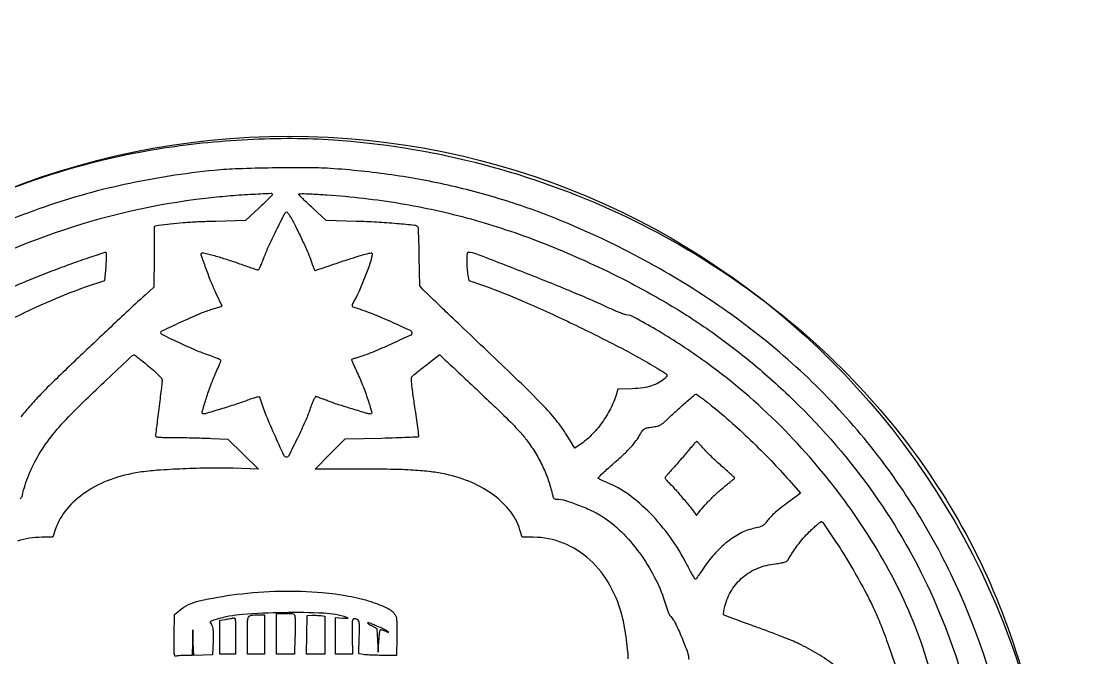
# Model space of a CAD drawing. Header units: millimetres. Extents: x 7 to 202, y 10 to 284.
# Drawn here: x 70.53 to 98.21, y 82.41 to 99 of the extents above; entities that cross this region are included whole.
import ezdxf

# ---------------------------------------------------------------- set-up
doc = ezdxf.new("R2010")
doc.units = ezdxf.units.MM
doc.layers.add('CUT', color=1, linetype='Continuous')
doc.layers.add('ENGRAVE', color=7, linetype='Continuous')

msp = doc.modelspace()

# ---------------------------------------------------------------- linework, layer by layer
at = {"layer": 'CUT'}
msp.add_circle((77.5, 76), 20, dxfattribs=at)
at = {"layer": 'ENGRAVE', "extrusion": (0, 0, -1)}
for points in [[(-32.411, 127.361, -0.000002), (-32.398, 124.768, -0.000205)], [(-77.201, 105.963, 0.000018), (-68.269, 105.993, 0.000035), (-59.395, 106.023, 0.092839)], [(-67.535, 93.346, 0.045322), (-70.705, 94.804, 0.044887), (-74.096, 95.673, 0.014236), (-75.244, 95.826, 0.013056), (-76.432, 95.919, 0.013326), (-77.595, 95.948, 0.017102), (-78.663, 95.91, 0.044127), (-82.343, 95.324, 0.044294), (-85.858, 94.102, 0.044543), (-89.084, 92.287, 0.045719), (-91.908, 89.944, 0.043758), (-94.061, 87.384, 0.046614), (-95.684, 84.541, 0.04501), (-96.795, 81.356, 0.036149)], [(-96.195, 80.294, -0.062107), (-94.75, 84.593, -0.064454), (-92.307, 88.346, -0.062892), (-88.928, 91.427, -0.054657), (-84.732, 93.744, -0.02128), (-83.264, 94.285, -0.020988), (-81.748, 94.702, -0.020752), (-80.185, 94.994, -0.019736), (-78.578, 95.161, -0.015154), (-77.967, 95.182, -0.005088), (-77.074, 95.176, -0.005098), (-76.181, 95.152, -0.014927), (-75.567, 95.111, -0.029297), (-73.212, 94.742, -0.032107), (-70.988, 94.108, -0.032455), (-68.886, 93.201, -0.031304)], [(-67.777, 91.771, 0.053561), (-71.423, 93.494, 0.054671), (-75.327, 94.389, 0.00757), (-75.912, 94.448, 0.0078), (-76.493, 94.489, 0.001953), (-77.038, 94.516, 0.427957), (-77.072, 94.484, 0.19562), (-77.065, 94.466, 0.002085), (-76.969, 94.368, 0.006208), (-76.856, 94.257, 0.003951), (-76.721, 94.129), (-76.37, 93.803), (-75.6, 93.783, -0.004538), (-75.133, 93.767, -0.007955), (-74.747, 93.745, -0.00936), (-74.412, 93.713, -0.011798), (-74.104, 93.671), (-73.993, 93.653), (-73.989, 92.859), (-73.986, 92.065), (-73.759, 91.862, -0.006551), (-73.258, 91.403, -0.001219), (-72.351, 90.547, -0.001024), (-71.444, 89.682, -0.009845), (-71.066, 89.306, -0.00988), (-70.775, 88.992, -0.012311), (-70.518, 88.689, -0.013573)], [(-94.246, 81.962, -0.002037), (-94.111, 82.401, -0.046736), (-93.211, 84.55, -0.038601), (-91.876, 86.645, -0.037645), (-90.195, 88.564, -0.038866), (-88.261, 90.186, -0.011284), (-87.672, 90.588, -0.011032), (-87.06, 90.966, -0.007923), (-86.511, 91.277, -0.096214), (-86.281, 91.35, 0.059069), (-86.227, 91.363, 0.006809), (-86.109, 91.408, 0.008126), (-85.971, 91.466, 0.006546), (-85.824, 91.532, -0.011473), (-84.956, 91.914, -0.004169), (-83.71, 92.417, -0.001367), (-82.402, 92.928, -0.092714), (-82.169, 92.972, -0.402946), (-82.144, 92.948, -0.007586), (-82.139, 92.749, -0.016569), (-82.144, 92.544, -0.029835), (-82.164, 92.378), (-82.188, 92.245), (-82.598, 92.1, 0.018058), (-83.583, 91.713, 0.008334), (-84.835, 91.141, 0.008351), (-86.092, 90.516, 0.014897), (-87.101, 89.954, 0.005597), (-87.292, 89.837, 0.094704), (-87.346, 89.787, 0.309043), (-87.347, 89.743, 0.076254), (-87.297, 89.686, 0.048052), (-87.131, 89.572, 0.050339), (-86.948, 89.493, 0.04331), (-86.731, 89.444, 0.023453), (-86.458, 89.42), (-86.074, 89.405), (-86.018, 89.229, 0.04578), (-85.858, 88.855, 0.037544), (-85.624, 88.489, 0.038053), (-85.342, 88.168, 0.05181), (-85.04, 87.928), (-84.95, 87.871), (-84.744, 88.206, -0.032464), (-84.467, 88.598, -0.021735), (-84.102, 89.01, -0.009553), (-83.48, 89.629, -0.001096), (-82.051, 90.993, 0.000568), (-81.677, 91.349, 0.000819), (-81.347, 91.665, 0.000423), (-81.069, 91.933, 0.013293), (-81.002, 92.001), (-80.91, 92.099), (-80.899, 92.858, -0.002668), (-80.893, 93.15, -0.004256), (-80.884, 93.4, -0.00104), (-80.875, 93.618, -0.186903), (-80.866, 93.638, -0.172263), (-80.784, 93.677, -0.003319), (-80.312, 93.722, -0.008234), (-79.789, 93.76, -0.007646), (-79.252, 93.782), (-78.473, 93.802), (-78.123, 94.128, 0.002622), (-77.988, 94.255, 0.004008), (-77.873, 94.366, 0.001468), (-77.775, 94.463, 0.103637), (-77.762, 94.483, 0.514684), (-77.776, 94.503, 0.01409), (-77.903, 94.506, 0.011787), (-78.111, 94.498, 0.002187), (-78.492, 94.474, 0.02439), (-80.403, 94.251, 0.026016), (-82.241, 93.845, 0.025478), (-84.061, 93.241, 0.02154), (-85.917, 92.425, 0.017224), (-87.253, 91.71, 0.020723), (-88.455, 90.944, 0.021101), (-89.57, 90.094, 0.01915), (-90.648, 89.126, 0.046157), (-92.744, 86.68, 0.049687), (-94.297, 83.948, 0.047544), (-95.331, 80.856, 0.036564)], [(-70.331, 91.269, 0.003856), (-70.929, 91.552, 0.007521), (-71.411, 91.766, 0.00908), (-71.829, 91.936, 0.010813), (-72.231, 92.081), (-72.71, 92.242), (-72.737, 92.594, -0.004631), (-72.746, 92.73, -0.00724), (-72.751, 92.848, -0.00272), (-72.753, 92.948, -0.203638), (-72.747, 92.963, -0.284101), (-72.707, 92.972, -0.001125), (-72.249, 92.818, -0.005512), (-71.761, 92.647, -0.004863), (-71.255, 92.458, -0.005423), (-70.733, 92.25, -0.004472), (-70.18, 92.017, -0.004412)], [(-86.345, 82.378, -0.027204), (-86.335, 82.561, -0.005799), (-86.297, 82.878, -0.006279), (-86.25, 83.199, -0.018427), (-86.207, 83.419, -0.067821), (-85.875, 84.283, -0.082787), (-85.34, 84.963, -0.089358), (-84.651, 85.396, -0.095855), (-83.87, 85.547), (-83.578, 85.547), (-83.522, 85.743, -0.096492), (-83.281, 86.214, -0.065586), (-82.85, 86.635, -0.058644), (-82.27, 86.972, -0.048755), (-81.591, 87.19, -0.023923), (-81.206, 87.255, -0.014599), (-80.747, 87.296, -0.01072), (-80.153, 87.318, -0.004167), (-79.331, 87.326), (-78.185, 87.326), (-78.578, 87.719), (-78.971, 88.111), (-79.922, 88.135, -0.001957), (-80.288, 88.145, -0.003197), (-80.597, 88.157, -0.00049), (-80.871, 88.17, -0.248208), (-80.886, 88.178, -0.171382), (-80.889, 88.195, -0.000569), (-80.861, 88.414, -0.003021), (-80.827, 88.661, -0.001877), (-80.784, 88.951, 0.002678), (-80.729, 89.328, 0.01167), (-80.703, 89.552, 0.012281), (-80.693, 89.699, 0.219414), (-80.71, 89.742, 0.020593), (-80.789, 89.809, 0.000826), (-81.086, 90.043, 0.000121), (-81.411, 90.298, 0.175916), (-81.426, 90.303, 0.180159), (-81.432, 90.3, 0.000119), (-81.578, 90.165, 0.001398), (-81.74, 90.015, 0.000851), (-81.931, 89.836, 0.00107), (-82.825, 88.992, 0.006795), (-83.272, 88.556, 0.013422), (-83.545, 88.267, 0.027532), (-83.74, 88.024, 0.0226), (-83.96, 87.686, 0.025571), (-84.139, 87.342, 0.026358), (-84.277, 86.991, 0.027458), (-84.376, 86.633, -0.044127), (-84.39, 86.588, -0.10876), (-84.409, 86.56, -0.122818), (-84.437, 86.544, -0.064863), (-84.477, 86.539, 0.07377), (-84.712, 86.504, 0.019537), (-85.07, 86.38, 0.020607), (-85.438, 86.218, 0.03655), (-85.724, 86.052, 0.050794), (-86.225, 85.627, 0.037865), (-86.687, 85.068, 0.037467), (-87.065, 84.438, 0.046113), (-87.315, 83.8, -0.013894), (-87.348, 83.696, -0.015862), (-87.386, 83.598, -0.015136), (-87.423, 83.517, -0.081375), (-87.451, 83.478, 0.084692), (-87.57, 83.311, 0.012992), (-87.737, 82.938, 0.012909), (-87.884, 82.556, 0.086172), (-87.919, 82.357, 0.403167)], [(-70.503, 86.559, -0.131036), (-70.537, 86.59, -0.089131), (-70.558, 86.639, 0.044137), (-70.724, 87.174, 0.037129), (-70.99, 87.704, 0.034282), (-71.355, 88.229, 0.026798), (-71.817, 88.746, 0.005235), (-72.272, 89.194, 0.002946), (-72.833, 89.728, 0.000343), (-73.426, 90.286, 0.205155), (-73.47, 90.301, 0.150395), (-73.488, 90.295, 0.001732), (-73.592, 90.215, 0.005105), (-73.711, 90.12, 0.003286), (-73.847, 90.008, 0.007079), (-74.011, 89.869, 0.02144), (-74.116, 89.767, 0.028161), (-74.181, 89.691, 0.164644), (-74.198, 89.642, 0.027155), (-74.195, 89.589, 0.001018), (-74.173, 89.393, 0.001838), (-74.145, 89.161, 0.001292), (-74.112, 88.9, -0.000732), (-74.08, 88.641, -0.001113), (-74.052, 88.416, -0.000396), (-74.029, 88.222, -0.028707), (-74.027, 88.19, -0.367939), (-74.046, 88.168, -0.02064), (-74.141, 88.156, -0.016607), (-74.293, 88.149, -0.003722), (-74.552, 88.147, 0.003511), (-74.783, 88.146, 0.002431), (-75.045, 88.141, 0.002451), (-75.296, 88.133, 0.005036), (-75.493, 88.125), (-75.909, 88.102), (-76.311, 87.713), (-76.713, 87.325), (-76.046, 87.346, -0.011396), (-75.443, 87.351, -0.007257), (-74.742, 87.331, -0.007162), (-74.077, 87.293, -0.019497), (-73.608, 87.241, -0.04967), (-72.849, 87.048, -0.06166), (-72.201, 86.718, -0.069097), (-71.713, 86.279, -0.095084), (-71.425, 85.766), (-71.352, 85.547), (-71.061, 85.547, -0.077594), (-70.432, 85.448, -0.074177)], [(-91.722, 82.205, -0.028514), (-91.277, 82.51, -0.026231), (-90.789, 82.772, -0.012756), (-90.601, 82.855, -0.003718), (-90.307, 82.972, -0.003734), (-89.974, 83.1, -0.00399), (-89.647, 83.22, 0.001526), (-89.344, 83.329, 0.002404), (-89.084, 83.425, 0.00059), (-88.857, 83.511, 0.09638), (-88.835, 83.525, 0.223355), (-88.827, 83.543, 0.016251), (-88.832, 83.6, 0.020241), (-88.843, 83.671, 0.013803), (-88.861, 83.749, 0.07448), (-89.041, 84.17, 0.07975), (-89.332, 84.508, 0.078498), (-89.72, 84.742, 0.069141), (-90.177, 84.858, -0.009543), (-90.319, 84.877, -0.031094), (-90.411, 84.897, -0.04823), (-90.471, 84.92, -0.144956), (-90.502, 84.95, 0.014002), (-90.647, 85.182, 0.017615), (-90.794, 85.388, 0.01899), (-90.945, 85.57, 0.023302), (-91.099, 85.726, 0.005092), (-91.197, 85.815, 0.007772), (-91.284, 85.889, 0.003458), (-91.359, 85.951, 0.171921), (-91.377, 85.957, 0.250414), (-91.415, 85.936, 0.001027), (-91.695, 85.517, 0.005478), (-91.96, 85.106, 0.009532), (-92.17, 84.76, 0.007275), (-92.493, 84.184, 0.014446), (-92.728, 83.717, 0.015579), (-92.925, 83.261, 0.010149), (-93.124, 82.724), (-93.291, 82.245)]]:
    msp.add_lwpolyline(points, format="xyb", dxfattribs=at)
for points in [[(-77.529, 93.921, 0.012378), (-77.671, 93.659, 0.006809), (-77.832, 93.332, 0.006609), (-77.977, 93.015, 0.020127), (-78.065, 92.794, -0.002864), (-78.102, 92.689, -0.004347), (-78.136, 92.598, -0.001707), (-78.166, 92.521, -0.103634), (-78.174, 92.509, -0.274211), (-78.187, 92.505, -0.002569), (-78.284, 92.534, -0.007653), (-78.397, 92.571, -0.004764), (-78.529, 92.617, 0.00554), (-78.802, 92.711, 0.003824), (-79.113, 92.813, 0.0036), (-79.403, 92.903, 0.014109), (-79.583, 92.951, 0.019282), (-79.646, 92.964, 0.288279), (-79.666, 92.956, 0.191566), (-79.671, 92.931, 0.008828), (-79.657, 92.845, 0.041536), (-79.606, 92.661, 0.006718), (-79.474, 92.313, 0.007593), (-79.33, 91.965, 0.026721), (-79.222, 91.748, -0.01106), (-79.175, 91.661, -0.046853), (-79.153, 91.606, -0.106545), (-79.151, 91.572, -0.291443), (-79.166, 91.555, 0.0195), (-79.62, 91.397, 0.011734), (-80.146, 91.177, 0.004233), (-80.658, 90.943, 0.287376), (-80.707, 90.866, 0.294865), (-80.679, 90.82, 0.001737), (-80.203, 90.6, 0.007319), (-79.754, 90.401, 0.020876), (-79.433, 90.28, -0.000205), (-79.321, 90.243, -0.000326), (-79.225, 90.211, -0.000061), (-79.141, 90.183, -0.016937), (-79.134, 90.18, -0.419218), (-79.132, 90.175, -0.000835), (-79.168, 90.09, -0.004554), (-79.211, 89.993, -0.002726), (-79.264, 89.879, 0.014996), (-79.424, 89.509, 0.015832), (-79.559, 89.136, 0.00843), (-79.66, 88.806, 0.503198), (-79.628, 88.764, 0.068632), (-79.532, 88.778, 0.002166), (-79.152, 88.892, 0.004655), (-78.781, 89.009, 0.013288), (-78.527, 89.099, -0.001812), (-78.419, 89.14, -0.002447), (-78.321, 89.176, -0.001656), (-78.238, 89.206, -0.026628), (-78.21, 89.215, -0.334073), (-78.186, 89.204, -0.019222), (-78.146, 89.128, -0.020335), (-78.1, 89.019, -0.008486), (-78.046, 88.868, 0.024197), (-77.927, 88.567, 0.007645), (-77.722, 88.129, 0.001992), (-77.494, 87.666, 0.278863), (-77.445, 87.634, 0.29829), (-77.374, 87.679, 0.003027), (-77.117, 88.243, 0.009839), (-76.885, 88.791, 0.025539), (-76.746, 89.196, -0.368282), (-76.727, 89.209, -0.028568), (-76.661, 89.197, -0.023496), (-76.564, 89.169, -0.007981), (-76.426, 89.12, 0.011095), (-76.114, 89.01, 0.005816), (-75.721, 88.887, 0.001566), (-75.318, 88.767, 0.162868), (-75.26, 88.769, 0.392538), (-75.24, 88.809, 0.00407), (-75.339, 89.136, 0.011867), (-75.452, 89.47, 0.016489), (-75.57, 89.764, -0.001649), (-75.624, 89.889, -0.002213), (-75.673, 90.002, -0.001522), (-75.713, 90.098, -0.023391), (-75.725, 90.132, -0.302149), (-75.716, 90.162, -0.055308), (-75.664, 90.197, -0.030427), (-75.57, 90.238, -0.007101), (-75.406, 90.296, 0.020405), (-75.085, 90.419, 0.007805), (-74.649, 90.616, 0.001958), (-74.194, 90.832, 0.288723), (-74.164, 90.879, 0.290351), (-74.195, 90.927, 0.001707), (-74.698, 91.163, 0.006928), (-75.169, 91.373, 0.026571), (-75.469, 91.483), (-75.765, 91.575), (-75.6, 91.923, 0.014679), (-75.471, 92.217, 0.009767), (-75.339, 92.562, 0.003), (-75.218, 92.905, 0.287077), (-75.23, 92.954, 0.266375), (-75.275, 92.966, 0.003643), (-75.561, 92.889, 0.009743), (-75.88, 92.794, 0.008022), (-76.217, 92.68, -0.00132), (-76.384, 92.621, -0.001904), (-76.532, 92.57, -0.000986), (-76.658, 92.528, -0.030849), (-76.69, 92.519, -0.305845), (-76.715, 92.529, -0.025823), (-76.752, 92.593, -0.023901), (-76.796, 92.687, -0.009893), (-76.847, 92.819, 0.021632), (-76.965, 93.107, 0.006263), (-77.172, 93.541, 0.001361), (-77.403, 94.007, 0.286896), (-77.445, 94.032, 0.21538), (-77.456, 94.027, 0.015271), (-77.478, 94, 0.019368), (-77.503, 93.964, 0.013276)], [(-88.45, 89.032, 0.012913), (-88.978, 88.588, 0.010023), (-89.531, 88.08, 0.010002), (-90.064, 87.549, 0.012629), (-90.535, 87.035), (-90.833, 86.693), (-90.753, 86.635, -0.003084), (-90.413, 86.384, -0.013071), (-90.215, 86.228, -0.021745), (-90.084, 86.109, -0.037177), (-89.988, 85.998, 0.021149), (-89.905, 85.897, 0.081042), (-89.843, 85.846, 0.06633), (-89.761, 85.813, 0.011212), (-89.597, 85.773, -0.071681), (-89.262, 85.649, -0.045276), (-88.915, 85.418, -0.041377), (-88.582, 85.1, -0.03613), (-88.289, 84.718, 0.005011), (-88.22, 84.616, 0.007939), (-88.159, 84.53, 0.002927), (-88.105, 84.458, 0.242836), (-88.093, 84.452, 0.260491), (-88.082, 84.459, 0.001711), (-88.021, 84.566, 0.006127), (-87.952, 84.69, 0.003803), (-87.874, 84.837, -0.035666), (-87.442, 85.545, -0.038167), (-86.922, 86.167, -0.040945), (-86.357, 86.659, -0.062614), (-85.79, 86.976, 0.008341), (-85.702, 87.013, 0.013079), (-85.627, 87.049, 0.007128), (-85.566, 87.081, 0.269953), (-85.559, 87.093, 0.209708), (-85.565, 87.109, 0.001584), (-85.669, 87.207, 0.005509), (-85.79, 87.319, 0.003464), (-85.933, 87.446, -0.00736), (-86.22, 87.705, -0.019538), (-86.415, 87.9, -0.026789), (-86.553, 88.067, -0.037314), (-86.656, 88.231, 0.021635), (-86.703, 88.312, 0.067318), (-86.744, 88.359, 0.087767), (-86.79, 88.388, 0.056386), (-86.85, 88.404, -0.000095), (-86.901, 88.412, -0.000054), (-86.962, 88.421, -0.000054), (-87.024, 88.431, -0.00009), (-87.076, 88.439, -0.063626), (-87.135, 88.456, -0.037096), (-87.201, 88.49, -0.032229), (-87.27, 88.539, -0.022655), (-87.342, 88.603, 0.008654), (-87.557, 88.807, 0.005634), (-87.813, 89.036, 0.001377), (-88.073, 89.262, 0.180074), (-88.112, 89.276, 0.154828), (-88.132, 89.27, 0.002971), (-88.224, 89.204, 0.006891), (-88.33, 89.125, 0.004526)], [(-87.901, 87.796, 0.004405), (-87.809, 87.686, 0.002785), (-87.699, 87.559, 0.002796), (-87.591, 87.435, 0.005148), (-87.5, 87.335, -0.006261), (-87.425, 87.252, -0.009365), (-87.361, 87.176, -0.004926), (-87.31, 87.112, -0.167687), (-87.303, 87.094, -0.158225), (-87.309, 87.077, -0.014998), (-87.334, 87.044, -0.018001), (-87.369, 87.005, -0.013222), (-87.409, 86.964, 0.022821), (-87.525, 86.845, 0.003432), (-87.743, 86.593, 0.00357), (-87.958, 86.338, 0.020571), (-88.065, 86.198), (-88.122, 86.116), (-88.199, 86.216, 0.023349), (-88.34, 86.383, 0.011022), (-88.535, 86.585, 0.01102), (-88.74, 86.777, 0.023452), (-88.908, 86.915, -0.00591), (-88.987, 86.976, -0.009081), (-89.054, 87.03, -0.0042), (-89.109, 87.078, -0.199827), (-89.115, 87.091, -0.223273), (-89.11, 87.104, -0.00197), (-89.026, 87.183, -0.006298), (-88.927, 87.272, -0.003964), (-88.81, 87.375, 0.008308), (-88.679, 87.49, 0.006441), (-88.541, 87.62, 0.006518), (-88.415, 87.744, 0.015583), (-88.326, 87.841, -0.005814), (-88.256, 87.919, -0.00893), (-88.194, 87.985, -0.004102), (-88.14, 88.039, -0.197393), (-88.126, 88.044, -0.208108), (-88.112, 88.038, -0.003111), (-88.051, 87.972, -0.00783), (-87.98, 87.891, -0.005021)], [(-78.373, 84.108, 0.022197), (-79.055, 84.016, 0.032786), (-79.641, 83.87, 0.036659), (-80.085, 83.691, 0.157065), (-80.288, 83.495, 0.100397), (-80.303, 83.444, 0.010289), (-80.312, 83.316, 0.011344), (-80.317, 83.151, 0.0061), (-80.315, 82.947), (-80.306, 82.467), (-79.929, 82.469, 0.004503), (-79.777, 82.471, 0.005034), (-79.63, 82.476, 0.004653), (-79.505, 82.483, 0.026517), (-79.439, 82.491), (-79.325, 82.51), (-79.337, 82.95, -0.005076), (-79.341, 83.252, -0.071598), (-79.326, 83.359, -0.223886), (-79.284, 83.408, -0.102348), (-79.2, 83.425, -0.292674), (-79.169, 83.406, -0.083245), (-79.154, 83.349, -0.027857), (-79.148, 83.233, -0.002956), (-79.153, 82.963), (-79.163, 82.501), (-78.939, 82.501), (-78.715, 82.501), (-78.715, 82.981), (-78.715, 83.46), (-78.911, 83.443, -0.003911), (-79.008, 83.435, -0.052085), (-79.044, 83.436, -0.730155), (-79.045, 83.443, -0.040764), (-79.014, 83.457, -0.069049), (-78.416, 83.567, -0.014818), (-77.359, 83.582, -0.015682), (-76.291, 83.533, -0.052839), (-75.605, 83.406, -0.006766), (-75.491, 83.371, -0.127389), (-75.46, 83.35, -0.298684), (-75.455, 83.324, -0.041843), (-75.482, 83.274, 0.082785), (-75.508, 83.217, 0.037965), (-75.522, 83.136, 0.024323), (-75.528, 83.019, 0.007049), (-75.525, 82.839), (-75.515, 82.484), (-75.269, 82.474), (-75.022, 82.464), (-75.011, 82.799), (-74.999, 83.134), (-74.992, 82.801), (-74.985, 82.467), (-74.8, 82.467, -0.010322), (-74.725, 82.466, -0.011568), (-74.653, 82.461, -0.010913), (-74.592, 82.454, -0.058867), (-74.559, 82.446, 0.403325), (-74.53, 82.458, 0.079865), (-74.515, 82.519, 0.023232), (-74.51, 82.654, 0.002241), (-74.514, 82.981), (-74.523, 83.537), (-74.648, 83.639, 0.114782), (-75.16, 83.887, 0.024417), (-76.142, 84.06, 0.025458), (-77.276, 84.144, 0.02835)], [(-76.114, 82.983), (-76.114, 82.501), (-75.909, 82.501), (-75.704, 82.501), (-75.704, 82.943), (-75.704, 83.385), (-75.849, 83.408, -0.004531), (-75.909, 83.417, -0.004453), (-75.969, 83.428, -0.004384), (-76.022, 83.439, -0.016889), (-76.054, 83.447, 0.324916), (-76.087, 83.435, 0.115827), (-76.105, 83.386, 0.029532), (-76.113, 83.273, 0.002533)], [(-76.867, 83.015), (-76.867, 82.501), (-76.645, 82.501), (-76.422, 82.501), (-76.422, 82.994, 0.005212), (-76.426, 83.365, 0.11474), (-76.453, 83.469, 0.245522), (-76.52, 83.516, 0.032498), (-76.699, 83.528), (-76.867, 83.528)], [(-77.659, 83.468, 0.030997), (-77.664, 83.409, 0.003385), (-77.665, 83.273, 0.004133), (-77.664, 83.111, 0.003326), (-77.66, 82.938), (-77.647, 82.501), (-77.411, 82.501), (-77.175, 82.501), (-77.175, 83.032), (-77.175, 83.562), (-77.411, 83.562, 0.006159), (-77.563, 83.56, 0.084461), (-77.617, 83.55, 0.205164), (-77.644, 83.523, 0.065471)], [(-78.33, 83.504), (-78.441, 83.489), (-78.441, 82.995), (-78.441, 82.501), (-78.201, 82.501), (-77.96, 82.501), (-77.97, 83.006), (-77.979, 83.511), (-78.099, 83.515, 0.012119), (-78.153, 83.515, 0.007507), (-78.216, 83.513, 0.007529), (-78.279, 83.509, 0.013442)], [(-79.656, 83.244), (-79.793, 83.167), (-79.81, 82.86), (-79.827, 82.553), (-79.847, 82.835, 0.005981), (-79.856, 82.945, 0.00893), (-79.867, 83.04, 0.004647), (-79.878, 83.12, 0.160462), (-79.886, 83.137, 0.243002), (-79.9, 83.141, 0.02737), (-79.934, 83.134, 0.028285), (-79.975, 83.119, 0.019227), (-80.02, 83.099, -0.012681), (-80.062, 83.079, -0.044147), (-80.09, 83.069, -0.29147), (-80.099, 83.072, -0.374372), (-80.098, 83.08, -0.094983), (-80.042, 83.121, -0.00476), (-79.832, 83.216, -0.004687), (-79.62, 83.307, -0.097172), (-79.553, 83.321, -0.660091), (-79.55, 83.315, -0.043756), (-79.569, 83.299, -0.022442), (-79.605, 83.274, -0.009838)]]:
    msp.add_lwpolyline(points, format="xyb", close=True, dxfattribs=at)

doc.saveas('drawing.dxf')
